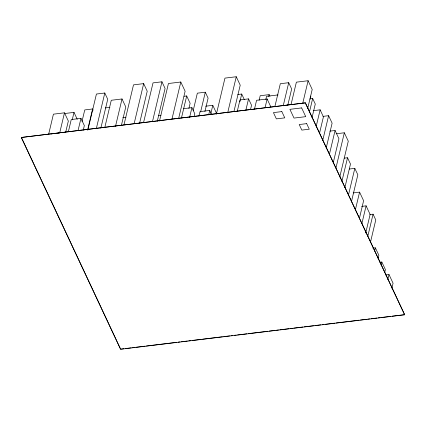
<?xml version="1.0" encoding="UTF-8"?>
<svg xmlns="http://www.w3.org/2000/svg" width="426" height="426" viewBox="0 0 426 426"><rect width="100%" height="100%" fill="white"/><g stroke="black" fill="none" stroke-linecap="round" stroke-linejoin="round"><path stroke-width="0.64" d="M21.3 137.476L305.383 102.863L404.668 314.787L120.617 349.256L21.3 137.476L305.383 102.863M48.644 134.259L53.426 114.168L64.475 112.826L68.341 121.064L65.647 132.364M64.475 112.826L59.693 132.917L57.739 133.152M68.33 131.831L71.259 119.541L80.956 118.364L84.343 125.59L83.262 130.116M72.335 119.408L74.007 112.389L64.773 113.513M78.027 130.654L80.956 118.364M82.016 121.399L84.747 109.929L92.602 108.976L93.15 110.148M87.596 130.005L92.602 108.976M87.857 129.994L96.425 94.034L104.801 93.017L107.73 99.263L100.85 128.157M96.388 128.332L104.801 93.017M104.764 127.603L111.277 100.27L122.022 98.965L125.782 106.979L121.389 125.409M115.51 126.298L122.022 98.965M123.998 124.743L133.498 84.865L143.668 83.629L147.226 91.212L139.563 123.375M134.169 123.508L143.668 83.629M143.53 122.704L153.019 82.889L161.955 81.803L165.08 88.464L157.279 121.218M152.471 121.618L161.955 81.803M159.494 121.053L168.435 83.512L180.8 82.016L185.118 91.228L178.643 118.417M172.008 118.907L180.8 82.016M120.617 349.256L21.332 137.332M181.439 118.023L186.695 95.962L184.075 96.281M188.894 108.46L190.129 103.284L186.695 95.962M189.538 117.651L191.918 107.645L183.675 108.646M193.234 110.43L197.345 93.166L205.311 92.202L208.096 98.14L204.901 111.569M194.208 116.293L194.804 113.79L191.918 107.645M198.926 116.106L199.996 111.612L209.736 110.43L211.568 114.338M200.593 112.022L205.311 92.202M208.665 114.924L209.736 110.43M210.811 113.646L212.792 105.329L205.651 106.196M216.355 114.232L224.96 78.112L236.265 76.744L240.221 85.173L233.922 111.612M227.66 112.858L236.265 76.744M237.282 111.223L239.976 99.913L248.55 98.875L251.548 105.265L250.499 109.663M239.881 101.766L241.723 94.045L237.793 94.519M245.855 110.185L248.55 98.875M254.482 109.093L256.585 100.28L267.129 98.997L270.819 106.862M259.12 100.243L260.201 95.728L269.157 94.641L269.946 96.308M265.803 99.514L266.559 96.319L278.056 94.923M265.031 107.815L267.129 98.997M268.7 96.574L269.157 94.641M274.807 106.835L280.319 83.72L288.716 82.697L291.656 88.959L287.678 105.659M283.21 105.818L288.716 82.697M290.985 104.801L296.379 82.159L308.11 80.732L312.21 89.481L307.742 108.241M302.716 103.38L308.11 80.732M310.075 99.269L310.836 96.068M309.441 112.022L312.668 98.47L310.181 98.773M312.045 117.581L315.277 104.029L312.668 98.47M316.183 126.405L320.134 109.833L313.232 110.669M319.473 133.423L323.419 116.852L320.134 109.833M322.695 140.543L328.616 115.691L322.983 116.373M326.199 148.014L332.12 123.162L328.616 115.691M329.399 154.329L335.076 130.5L329.862 131.128M333.276 162.594L338.952 138.759L335.076 130.5M335.96 167.95L344.341 132.779L336.194 133.764M339.751 177.003L348.282 141.187L344.341 132.779M341.881 181.46L347.531 157.742L344.283 158.137M344.836 187.765L350.486 164.042L347.531 157.742M348.362 195.481L354.821 168.371L349.256 169.042M351.386 201.935L357.845 174.82L354.821 168.371M355.364 209.821L359.576 192.137L353.181 192.914M359.39 218.405L363.602 200.726L359.576 192.137M361.828 223.772L366.099 205.854L361.621 206.397M365.705 233.001L370.125 214.443L366.099 205.854M367.84 236.132L373.07 214.187L369.853 214.576M370.391 242.538L375.775 219.944L373.07 214.187M374.603 251.052L375.37 247.836L372.867 248.14M378.102 258.518L378.868 255.302L375.37 247.836M381.1 265.116L381.84 262.027L379.928 262.256M384.662 272.709L385.397 269.615L381.84 262.027M387.814 279.515L388.997 274.546L385.77 274.935M391.883 288.184L393.065 283.215L388.997 274.546M105.286 107.922L109.908 107.357M122.789 117.603L125.984 117.219M158.36 115.627L160.937 115.313M51.242 133.94L52.542 133.785M54.491 133.546L55.79 133.391M121.309 349.038L123.95 348.713M125.271 348.553L131.219 347.834M132.539 347.675L134.52 347.435M135.841 347.27L145.09 346.152M146.411 345.992L176.801 342.302M178.121 342.142L180.102 341.902M181.423 341.743L187.365 341.018M188.691 340.859L190.672 340.619M191.993 340.459L201.242 339.336M202.563 339.176L222.377 336.769M223.698 336.609L229.646 335.89M230.967 335.731L232.947 335.486M234.268 335.326L236.249 335.086M237.57 334.927L246.819 333.803M248.14 333.643L267.959 331.242M269.28 331.077L275.228 330.358M276.549 330.198L278.529 329.958M279.85 329.799L289.1 328.675M290.42 328.515L292.401 328.27M293.722 328.111L302.971 326.992M304.292 326.833L313.541 325.709M314.862 325.549L320.805 324.825M322.125 324.665L324.106 324.426M325.432 324.266L334.676 323.142M335.997 322.983L359.118 320.176M360.439 320.017L366.387 319.292M367.707 319.133L369.688 318.893M371.009 318.733L376.957 318.014M378.277 317.849L380.258 317.61M381.579 317.45L390.828 316.326M392.149 316.167L404.7 314.644M305.351 103.007L404.668 314.787M241.723 94.045L244.258 99.45M212.792 105.329L216.605 113.46M74.007 112.389L77.234 119.275M301.635 107.906L289.904 109.333L294.009 118.077L305.74 116.655L301.635 107.906M281.831 111.596L273.433 112.618L276.368 118.881L284.77 117.858L281.831 111.596M306.672 123.636L299.212 124.541L301.821 130.1L309.281 129.195L306.672 123.636"/></g></svg>
